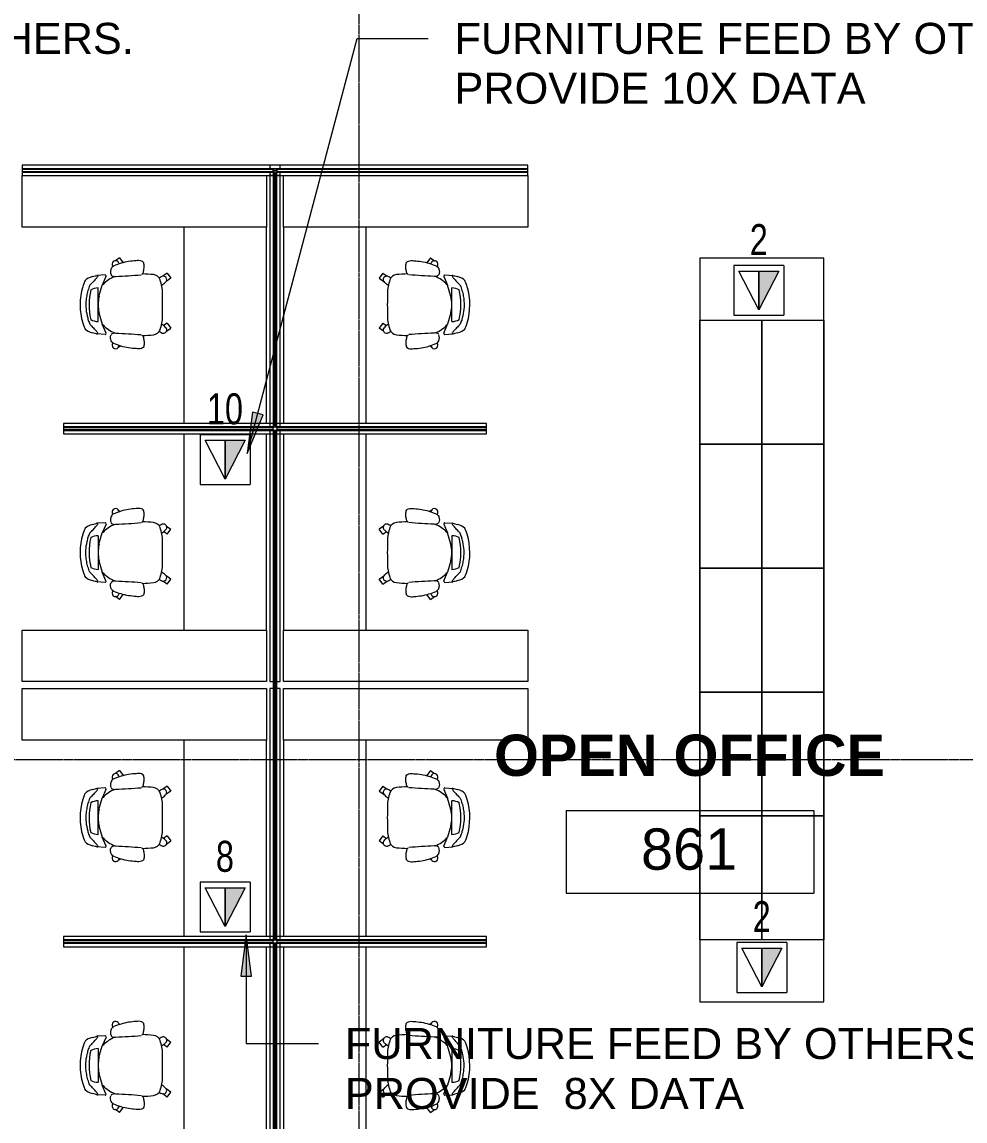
# Model space of a CAD drawing. Header units: inches. Extents: x -1205 to 1409, y -1117 to 895.
# Drawn here: x -188.3 to 85.8, y 169.6 to 488.9 of the extents above; entities that cross this region are included whole.
import ezdxf

# ---------------------------------------------------------------- set-up
doc = ezdxf.new("R2010")
doc.units = ezdxf.units.IN
doc.header["$MEASUREMENT"] = 0
doc.linetypes.add('Grid Line 1_4_', pattern=[0.4375, 0.25, -0.0625, 0.0625, -0.0625])
for name, color, linetype, lineweight in [('A-ANNO-NOTE', 131, 'Continuous', 9), ('A-AREA-IDEN', 2, 'Continuous', 9), ('G-ANNO-TEXT', 231, 'Continuous', 9), ('I-FURN', 30, 'Continuous', 9), ('Q-CASE', 31, 'Continuous', 9), ('S-GRID', 1, 'Continuous', 9)]:
    doc.layers.add(name, color=color, linetype=linetype, lineweight=lineweight)
doc.styles.add('Arial_1', font='arial.ttf', dxfattribs={"width": 0.75, "height": 9})
doc.styles.add('Arial_3', font='arial.ttf', dxfattribs={"height": 9})
doc.styles.add('Arial_5', font='arial.ttf', dxfattribs={"height": 12})
doc.styles.add('Arial_B', font='arialbd.ttf', dxfattribs={"height": 12})

# ---------------------------------------------------------------- blocks, each defined once
blk = doc.blocks.new('Workstation 3D - Workstation 3D-5467602-8TH FLOOR TELECOM PLAN')
at = {"layer": 'I-FURN', "color": 53}
for p, q in [((-31.5, 16), (-31.5, 15)), ((-30.5, 16), (-31.5, 16)), ((43.5, 16), (-29.5, 16)), ((43.5, 15), (43.5, 16)), ((-31.5, 14), (-31.5, -47)), ((-30.5, 15), (-30.5, 14.75)), ((-30.25, 15), (-30.5, 15)), ((-30.5, 14.25), (-30.5, -47)), ((-30.25, 14), (-30.25, -47)), ((-29.75, 14), (-30.25, 14)), ((45, 15), (-29.75, 15)), ((-29.75, -47), (-29.75, 14)), ((44.5, 14.75), (-29.5, 14.75)), ((-29.5, 14.75), (-29.5, 14.25)), ((-29.5, 14.25), (44.5, 14.25)), ((-29.5, -47), (-29.5, 14)), ((-29.5, 14), (45, 14)), ((-28.5, -47), (-28.5, 13)), ((-28.5, 13), (43.5, 13)), ((43.5, 13), (43.5, 14)), ((44.5, 14.25), (44.5, 14.75)), ((45, 14.75), (45, 15)), ((45, 14), (45, 14.25)), ((28.5, 12), (-28.5, 12)), ((28.5, -59), (28.5, 12)), ((28.5, 12), (43.5, 12)), ((43.5, 12), (43.5, -59)), ((-28.5, -12), (28.5, -12)), ((-1.69, -17.04), (-0.79, -15.8)), ((0.66, -16.86), (-0.79, -15.8)), ((13.72, -15.8), (12.77, -17.11)), ((15.17, -16.85), (13.72, -15.8)), ((0.66, -16.86), (-0.08, -17.88)), ((15.17, -16.85), (14.29, -18.07)), ((-6.23, -30.93), (-5.94, -30.52)), ((19.66, -30.65), (18.21, -29.6)), ((19.66, -30.65), (18.8, -31.83)), ((-2.65, -34.88), (-2.5, -37.23)), ((-2.26, -34.6), (0.31, -35.68)), ((14.21, -34.62), (11.69, -35.68)), ((14.65, -34.88), (14.5, -37.23)), ((3.6, -36.65), (0.31, -35.68)), ((1.11, -36.91), (10.89, -36.91)), ((8.4, -36.65), (11.69, -35.68)), ((-31.5, -47), (-30.5, -47)), ((-30.5, -47), (-30.25, -47)), ((-30.25, -47), (-29.75, -47)), ((-29.75, -47), (-29.5, -47)), ((-29.5, -47), (-28.5, -47)), ((43.5, -59), (28.5, -59))]:
    blk.add_line(p, q, dxfattribs=at)
for centre, radius, start, end in [((-0.48, -21.04), 2.27, 109.9993, 174.0007), ((-1.29, -17.96), 1, 35.9985, 215.9985), ((11.53, -9.97), 16.11, 212.1925, 214.6823), ((2.88, -30.25), 12.08, 91.0984, 109.9993), ((-12.86, -27.69), 16.11, 35.009, 39.8044), ((6, -193.18), 175.03, 88.9016, 91.0984), ((9.12, -30.25), 12.08, 70.0007, 88.9016), ((24.86, -27.69), 16.11, 140.1956, 144.991), ((13.29, -17.96), 1, 324.0015, 144.0015), ((12.48, -21.04), 2.27, 5.9993, 70.0007), ((0.47, -9.97), 16.11, 325.3177, 327.8075), ((41.47, -25.44), 44.45, 174.0007, 178.1743), ((-29.47, -25.44), 44.45, 1.8238, 5.9993), ((-5.8, -31.84), 1, 108.0169, 287.9954), ((-0.13, -45.84), 16.11, 110.8359, 111.8074), ((17.8, -31.84), 1, 252.0046, 72.0046), ((12.13, -45.84), 16.11, 68.1986, 69.1747), ((-9.44, -17.17), 16.11, 284.1895, 285.7937), ((-2.35, -34.88), 0.299, 62.2107, 180), ((6.8, -28.48), 9.67, 201.7441, 226.3906), ((5.2, -28.48), 9.67, 313.6094, 338.2199), ((14.35, -34.88), 0.299, 360, 117.7893), ((21.44, -17.17), 16.11, 254.1918, 255.8105), ((2.53, -33.61), 3.04, 217.9047, 223.0137), ((6.54, -36.68), 5.43, 182.4742, 206.081), ((6, -25.07), 11.82, 258.2823, 281.7177), ((5.46, -36.68), 5.43, 333.9837, 357.5258), ((9.47, -33.61), 3.04, 316.9863, 322.0953), ((5.99, -18.6), 20.92, 258.0532, 282.0195)]:
    blk.add_arc(centre, radius, start, end, dxfattribs=at)
for centre, major_axis, ratio, start_param, end_param in [((2.77, -43.08), (-5.26, 6.07), 0.093478, 6.087046, 6.482366), ((0.86, -53.4), (-3.51, 16.55), 0.017492, 5.826627, 6.063799), ((10.89, -53.34), (3.75, 16.5), 0.012487, 0.219606, 0.459643), ((9.13, -43), (5.36, 5.98), 0.09349, 6.085578, 6.480904), ((8.73, -16.87), (9.2, 24.13), 0.265011, 2.77447, 3.04227), ((1.08, -41.17), (-2.19, 0.61), 0.13132, 0.233737, 1.431598), ((6, -26.48), (17.15, 0), 0.912367, 4.398205, 5.023418), ((10.92, -41.18), (2.19, 0.62), 0.126478, 4.827339, 5.983681), ((3.93, -16.63), (-8.52, 24.38), 0.258653, 3.242363, 3.514252)]:
    blk.add_ellipse(centre, major_axis=major_axis, ratio=ratio, start_param=start_param, end_param=end_param, dxfattribs=at)
for points, knots in [([(-6.68, -24.26), (-6.76, -24.52), (-6.86, -25.05), (-6.81, -25.59), (-6.76, -25.84)], [2.8426875, 2.8426875, 2.8426875, 2.8426875, 3.098779, 3.34545, 3.34545, 3.34545, 3.34545]), ([(-2.23, -31.75), (-2.28, -30.53), (-2.41, -28.09), (-2.59, -25.64), (-2.69, -24.41)], [0.04328253, 0.04328253, 0.04328253, 0.04328253, 0.06236378, 0.08167587, 0.08167587, 0.08167587, 0.08167587]), ([(14.23, -31.75), (14.28, -30.53), (14.41, -28.09), (14.59, -25.64), (14.69, -24.41)], [0.04328253, 0.04328253, 0.04328253, 0.04328253, 0.06236378, 0.08167587, 0.08167587, 0.08167587, 0.08167587]), ([(18.68, -24.26), (18.76, -24.52), (18.86, -25.05), (18.81, -25.59), (18.76, -25.84)], [2.8426875, 2.8426875, 2.8426875, 2.8426875, 3.098779, 3.34545, 3.34545, 3.34545, 3.34545]), ([(-6.76, -25.84), (-6.73, -26.58), (-6.58, -28.06), (-6.08, -30.23), (-5.57, -31.64), (-5.27, -32.32)], [3.1822403, 3.1822403, 3.1822403, 3.1822403, 3.3042578, 3.427853, 3.5514483, 3.5514483, 3.5514483, 3.5514483]), ([(18.76, -25.84), (18.73, -26.58), (18.58, -28.06), (18.08, -30.23), (17.57, -31.64), (17.27, -32.32)], [3.1822403, 3.1822403, 3.1822403, 3.1822403, 3.3042578, 3.427853, 3.5514483, 3.5514483, 3.5514483, 3.5514483]), ([(-2.59, -33.07), (-2.41, -32.9), (-2.16, -32.47), (-2.17, -31.97), (-2.23, -31.75)], [-0.815548, -0.815548, -0.815548, -0.815548, -0.244346, 0.287587, 0.287587, 0.287587, 0.287587]), ([(14.59, -33.07), (14.41, -32.9), (14.16, -32.47), (14.17, -31.97), (14.23, -31.75)], [-0.815548, -0.815548, -0.815548, -0.815548, -0.244346, 0.287587, 0.287587, 0.287587, 0.287587]), ([(0.33, -39.32), (0.14, -39.12), (-0.24, -38.75), (-0.93, -38.07), (-1.52, -37.54), (-2, -37.18), (-2.19, -37.07), (-2.28, -37.03)], [-1, -1, -1, -1, -0.833333, -0.666667, -0.333333, -0.166667, 0, 0, 0, 0]), ([(14.28, -37.03), (14.19, -37.07), (14, -37.18), (13.52, -37.54), (12.93, -38.07), (12.24, -38.75), (11.86, -39.12), (11.67, -39.32)], [-1, -1, -1, -1, -0.833333, -0.666667, -0.333333, -0.166667, 0, 0, 0, 0]), ([(11.67, -39.32), (11.17, -39.52), (10.16, -39.87), (8.59, -40.26), (6.98, -40.46), (5.02, -40.49), (3.19, -40.23), (1.53, -39.77), (0.73, -39.48), (0.33, -39.32)], [-1, -1, -1, -1, -0.861111, -0.722222, -0.583333, -0.444444, -0.222222, -0.111111, 0, 0, 0, 0])]:
    blk.add_open_spline(points, degree=3, knots=knots, dxfattribs=at)
for points in [[(-5.88, -23.58), (-6.06, -23.61), (-6.42, -23.76), (-6.63, -24.09), (-6.68, -24.26)], [(-3.48, -23.75), (-3.87, -23.64), (-4.67, -23.5), (-5.48, -23.53), (-5.88, -23.58)], [(-2.76, -24.24), (-2.85, -24.12), (-3.07, -23.92), (-3.34, -23.79), (-3.48, -23.75)], [(14.76, -24.24), (14.85, -24.12), (15.07, -23.92), (15.34, -23.79), (15.48, -23.75)], [(15.48, -23.75), (15.87, -23.64), (16.67, -23.5), (17.48, -23.53), (17.88, -23.58)], [(17.88, -23.58), (18.06, -23.61), (18.42, -23.76), (18.63, -24.09), (18.68, -24.26)], [(-5.27, -32.32), (-5.2, -32.49), (-4.99, -32.8), (-4.68, -33.01), (-4.51, -33.08)], [(-4.51, -33.08), (-4.23, -33.2), (-3.62, -33.34), (-3, -33.25), (-2.71, -33.14)], [(16.51, -33.08), (16.23, -33.2), (15.62, -33.34), (15, -33.25), (14.71, -33.14)], [(17.27, -32.32), (17.2, -32.49), (16.99, -32.8), (16.68, -33.01), (16.51, -33.08)]]:
    blk.add_open_spline(points, degree=3, dxfattribs=at)
blk = doc.blocks.new('Workstation 3D - Workstation 3D-5467612-8TH FLOOR TELECOM PLAN')
at = {"layer": 'I-FURN', "color": 53}
for p, q in [((28.5, -12), (28.5, 59)), ((28.5, 59), (43.5, 59)), ((44.5, 59), (43.5, 59)), ((43.5, 59), (43.5, -14)), ((43.5, 59), (43.5, -12)), ((44.75, 59), (44.5, 59)), ((44.5, 59), (44.5, -14.25)), ((45.25, 59), (44.75, 59)), ((44.75, 59), (44.75, -14)), ((45.25, -14), (45.25, 59)), ((45.5, 59), (45.25, 59)), ((45.5, -15), (45.5, 59)), ((46.5, 59), (45.5, 59)), ((46.5, -16), (46.5, 59)), ((-30.5, 47), (-31.5, 47)), ((-31.5, 47), (-31.5, -14)), ((-30.25, 47), (-30.5, 47)), ((-30.5, 47), (-30.5, -14.25)), ((-29.75, 47), (-30.25, 47)), ((-30.25, 47), (-30.25, -14)), ((-29.75, -14), (-29.75, 47)), ((-29.5, 47), (-29.75, 47)), ((-29.5, -14), (-29.5, 47)), ((-28.5, 47), (-29.5, 47)), ((-28.5, -13), (-28.5, 47)), ((-2.65, 34.88), (-2.5, 37.23)), ((-2.26, 34.6), (0.31, 35.68)), ((3.6, 36.65), (0.31, 35.68)), ((1.11, 36.91), (10.89, 36.91)), ((8.4, 36.65), (11.69, 35.68)), ((14.21, 34.62), (11.69, 35.68)), ((14.65, 34.88), (14.5, 37.23)), ((-6.23, 30.93), (-5.94, 30.52)), ((19.66, 30.65), (18.21, 29.6)), ((19.66, 30.65), (18.8, 31.83)), ((-1.69, 17.04), (-0.79, 15.8)), ((0.66, 16.86), (-0.79, 15.8)), ((0.66, 16.86), (-0.08, 17.88)), ((13.72, 15.8), (12.77, 17.11)), ((15.17, 16.85), (13.72, 15.8)), ((15.17, 16.85), (14.29, 18.07)), ((28.5, 12), (-28.5, 12)), ((-28.5, -12), (28.5, -12)), ((43.5, -12), (28.5, -12)), ((-31.5, -15), (-31.5, -16)), ((-30.5, -14.75), (-30.5, -15)), ((-30.5, -15), (-30.25, -15)), ((-30.25, -14), (-29.75, -14)), ((-29.75, -15), (44.75, -15)), ((44.75, -14), (-29.5, -14)), ((-29.5, -14.25), (-29.5, -14.75)), ((44.5, -14.25), (-29.5, -14.25)), ((-29.5, -14.75), (44.5, -14.75)), ((43.5, -13), (-28.5, -13)), ((43.5, -14), (43.5, -13)), ((43.5, -16), (43.5, -15)), ((43.5, -15), (43.5, -16)), ((44.5, -14.75), (44.5, -14.25)), ((44.5, -14.75), (44.5, -15)), ((44.5, -15), (44.75, -15)), ((44.75, -14), (45.25, -14)), ((45, -15), (45, -14)), ((45.25, -15), (45.5, -15)), ((-31.5, -16), (-30.5, -16)), ((-29.5, -16), (43.5, -16)), ((43.5, -16), (44.5, -16)), ((45.5, -16), (46.5, -16))]:
    blk.add_line(p, q, dxfattribs=at)
for centre, radius, start, end in [((6.54, 36.68), 5.43, 153.919, 177.5258), ((5.99, 18.6), 20.92, 77.9805, 101.9468), ((5.46, 36.68), 5.43, 2.4742, 26.0163), ((6.8, 28.48), 9.67, 133.6094, 158.2559), ((2.53, 33.61), 3.04, 136.9863, 142.0953), ((6, 25.07), 11.82, 78.2823, 101.7177), ((9.47, 33.61), 3.04, 37.9047, 43.0137), ((5.2, 28.48), 9.67, 21.7801, 46.3906), ((-5.8, 31.84), 1, 72.0046, 251.9831), ((-9.44, 17.17), 16.11, 74.2063, 75.8105), ((-2.35, 34.88), 0.299, 180, 297.7893), ((14.35, 34.88), 0.299, 242.2107, 0), ((21.44, 17.17), 16.11, 104.1895, 105.8082), ((17.8, 31.84), 1, 287.9954, 107.9954), ((-0.13, 45.84), 16.11, 248.1926, 249.1641), ((12.13, 45.84), 16.11, 290.8253, 291.8014), ((41.47, 25.44), 44.45, 181.8257, 185.9993), ((-29.47, 25.44), 44.45, 354.0007, 358.1762), ((-0.48, 21.04), 2.27, 185.9993, 250.0007), ((12.48, 21.04), 2.27, 289.9993, 354.0007), ((-1.29, 17.96), 1, 144.0015, 324.0015), ((11.53, 9.97), 16.11, 145.3177, 147.8075), ((2.88, 30.25), 12.08, 250.0007, 268.9016), ((-12.86, 27.69), 16.11, 320.1956, 324.991), ((6, 193.18), 175.03, 268.9016, 271.0984), ((9.12, 30.25), 12.08, 271.0984, 289.9993), ((24.86, 27.69), 16.11, 215.009, 219.8044), ((13.29, 17.96), 1, 215.9985, 35.9985), ((0.47, 9.97), 16.11, 32.1925, 34.6823)]:
    blk.add_arc(centre, radius, start, end, dxfattribs=at)
for centre, major_axis, ratio, start_param, end_param in [((6, 26.48), (-17.15, 0), 0.912367, 4.40136, 5.026573), ((0.86, 53.4), (3.51, 16.55), 0.017492, 3.360979, 3.598151), ((8.73, 16.87), (-9.2, 24.13), 0.265011, 0.099323, 0.367123), ((1.08, 41.17), (2.19, 0.61), 0.13132, 1.709994, 2.907856), ((10.92, 41.18), (-2.19, 0.62), 0.126478, 3.441097, 4.597438), ((3.93, 16.63), (8.52, 24.38), 0.258653, 5.910526, 6.182415), ((10.89, 53.34), (-3.75, 16.5), 0.012487, 2.68195, 2.921986), ((2.77, 43.08), (5.26, 6.07), 0.093478, 2.942412, 3.337732), ((9.13, 43), (-5.36, 5.98), 0.09349, 2.943874, 3.3392)]:
    blk.add_ellipse(centre, major_axis=major_axis, ratio=ratio, start_param=start_param, end_param=end_param, dxfattribs=at)
for points, knots in [([(0.33, 39.32), (0.14, 39.12), (-0.24, 38.75), (-0.93, 38.07), (-1.52, 37.54), (-2, 37.18), (-2.19, 37.07), (-2.28, 37.03)], [-1, -1, -1, -1, -0.833333, -0.666667, -0.333333, -0.166667, 0, 0, 0, 0]), ([(11.67, 39.32), (11.17, 39.52), (10.16, 39.87), (8.59, 40.26), (6.98, 40.46), (5.02, 40.49), (3.19, 40.23), (1.53, 39.77), (0.73, 39.48), (0.33, 39.32)], [-1, -1, -1, -1, -0.861111, -0.722222, -0.583333, -0.444444, -0.222222, -0.111111, 0, 0, 0, 0]), ([(14.28, 37.03), (14.19, 37.07), (14, 37.18), (13.52, 37.54), (12.93, 38.07), (12.24, 38.75), (11.86, 39.12), (11.67, 39.32)], [-1, -1, -1, -1, -0.833333, -0.666667, -0.333333, -0.166667, 0, 0, 0, 0]), ([(-6.76, 25.84), (-6.73, 26.58), (-6.58, 28.06), (-6.08, 30.23), (-5.57, 31.64), (-5.27, 32.32)], [3.1822403, 3.1822403, 3.1822403, 3.1822403, 3.3042578, 3.427853, 3.5514483, 3.5514483, 3.5514483, 3.5514483]), ([(-2.59, 33.07), (-2.41, 32.9), (-2.16, 32.47), (-2.17, 31.97), (-2.23, 31.75)], [-0.815548, -0.815548, -0.815548, -0.815548, -0.244346, 0.287587, 0.287587, 0.287587, 0.287587]), ([(14.59, 33.07), (14.41, 32.9), (14.16, 32.47), (14.17, 31.97), (14.23, 31.75)], [-0.815548, -0.815548, -0.815548, -0.815548, -0.244346, 0.287587, 0.287587, 0.287587, 0.287587]), ([(18.76, 25.84), (18.73, 26.58), (18.58, 28.06), (18.08, 30.23), (17.57, 31.64), (17.27, 32.32)], [3.1822403, 3.1822403, 3.1822403, 3.1822403, 3.3042578, 3.427853, 3.5514483, 3.5514483, 3.5514483, 3.5514483]), ([(-2.23, 31.75), (-2.28, 30.53), (-2.41, 28.09), (-2.59, 25.64), (-2.69, 24.41)], [0.04328253, 0.04328253, 0.04328253, 0.04328253, 0.06236378, 0.08167587, 0.08167587, 0.08167587, 0.08167587]), ([(14.23, 31.75), (14.28, 30.53), (14.41, 28.09), (14.59, 25.64), (14.69, 24.41)], [0.04328253, 0.04328253, 0.04328253, 0.04328253, 0.06236378, 0.08167587, 0.08167587, 0.08167587, 0.08167587]), ([(-6.68, 24.26), (-6.76, 24.52), (-6.86, 25.05), (-6.81, 25.59), (-6.76, 25.84)], [2.8426875, 2.8426875, 2.8426875, 2.8426875, 3.098779, 3.34545, 3.34545, 3.34545, 3.34545]), ([(18.68, 24.26), (18.76, 24.52), (18.86, 25.05), (18.81, 25.59), (18.76, 25.84)], [2.8426875, 2.8426875, 2.8426875, 2.8426875, 3.098779, 3.34545, 3.34545, 3.34545, 3.34545])]:
    blk.add_open_spline(points, degree=3, knots=knots, dxfattribs=at)
for points in [[(-5.27, 32.32), (-5.2, 32.49), (-4.99, 32.8), (-4.68, 33.01), (-4.51, 33.08)], [(-4.51, 33.08), (-4.23, 33.2), (-3.62, 33.34), (-3, 33.25), (-2.71, 33.14)], [(16.51, 33.08), (16.23, 33.2), (15.62, 33.34), (15, 33.25), (14.71, 33.14)], [(17.27, 32.32), (17.2, 32.49), (16.99, 32.8), (16.68, 33.01), (16.51, 33.08)], [(-5.88, 23.58), (-6.06, 23.61), (-6.42, 23.76), (-6.63, 24.09), (-6.68, 24.26)], [(-3.48, 23.75), (-3.87, 23.64), (-4.67, 23.5), (-5.48, 23.53), (-5.88, 23.58)], [(-2.76, 24.24), (-2.85, 24.12), (-3.07, 23.92), (-3.34, 23.79), (-3.48, 23.75)], [(14.76, 24.24), (14.85, 24.12), (15.07, 23.92), (15.34, 23.79), (15.48, 23.75)], [(15.48, 23.75), (15.87, 23.64), (16.67, 23.5), (17.48, 23.53), (17.88, 23.58)], [(17.88, 23.58), (18.06, 23.61), (18.42, 23.76), (18.63, 24.09), (18.68, 24.26)]]:
    blk.add_open_spline(points, degree=3, dxfattribs=at)
blk = doc.blocks.new('Workstation 3D - Workstation 3D-5467604-8TH FLOOR TELECOM PLAN')
at = {"layer": 'I-FURN', "color": 53}
for p, q in [((28.5, -12), (28.5, 59)), ((28.5, 59), (43.5, 59)), ((43.5, 59), (43.5, -12)), ((-30.5, 47), (-31.5, 47)), ((-31.5, 47), (-31.5, -14)), ((-30.25, 47), (-30.5, 47)), ((-30.5, 47), (-30.5, -14.25)), ((-29.75, 47), (-30.25, 47)), ((-30.25, 47), (-30.25, -14)), ((-29.75, -14), (-29.75, 47)), ((-29.5, 47), (-29.75, 47)), ((-29.5, -14), (-29.5, 47)), ((-28.5, 47), (-29.5, 47)), ((-28.5, -13), (-28.5, 47)), ((-2.65, 34.88), (-2.5, 37.23)), ((-2.26, 34.6), (0.31, 35.68)), ((3.6, 36.65), (0.31, 35.68)), ((1.11, 36.91), (10.89, 36.91)), ((8.4, 36.65), (11.69, 35.68)), ((14.21, 34.62), (11.69, 35.68)), ((14.65, 34.88), (14.5, 37.23)), ((-6.23, 30.93), (-5.94, 30.52)), ((19.66, 30.65), (18.21, 29.6)), ((19.66, 30.65), (18.8, 31.83)), ((-1.69, 17.04), (-0.79, 15.8)), ((0.66, 16.86), (-0.79, 15.8)), ((0.66, 16.86), (-0.08, 17.88)), ((13.72, 15.8), (12.77, 17.11)), ((15.17, 16.85), (13.72, 15.8)), ((15.17, 16.85), (14.29, 18.07)), ((28.5, 12), (-28.5, 12)), ((-28.5, -12), (28.5, -12)), ((43.5, -12), (28.5, -12)), ((-31.5, -15), (-31.5, -16)), ((-30.5, -14.75), (-30.5, -15)), ((-30.5, -15), (-30.25, -15)), ((-30.25, -14), (-29.75, -14)), ((-29.75, -15), (45, -15)), ((45, -14), (-29.5, -14)), ((-29.5, -14.25), (-29.5, -14.75)), ((44.5, -14.25), (-29.5, -14.25)), ((-29.5, -14.75), (44.5, -14.75)), ((43.5, -13), (-28.5, -13)), ((43.5, -14), (43.5, -13)), ((43.5, -16), (43.5, -15)), ((44.5, -14.75), (44.5, -14.25)), ((45, -14.25), (45, -14)), ((45, -15), (45, -14.75)), ((-31.5, -16), (-30.5, -16)), ((-29.5, -16), (43.5, -16))]:
    blk.add_line(p, q, dxfattribs=at)
for centre, radius, start, end in [((6.54, 36.68), 5.43, 153.919, 177.5258), ((5.99, 18.6), 20.92, 77.9805, 101.9468), ((5.46, 36.68), 5.43, 2.4742, 26.0163), ((6.8, 28.48), 9.67, 133.6094, 158.2559), ((2.53, 33.61), 3.04, 136.9863, 142.0953), ((6, 25.07), 11.82, 78.2823, 101.7177), ((9.47, 33.61), 3.04, 37.9047, 43.0137), ((5.2, 28.48), 9.67, 21.7801, 46.3906), ((-5.8, 31.84), 1, 72.0046, 251.9831), ((-9.44, 17.17), 16.11, 74.2063, 75.8105), ((-2.35, 34.88), 0.299, 180, 297.7893), ((14.35, 34.88), 0.299, 242.2107, 0), ((21.44, 17.17), 16.11, 104.1895, 105.8082), ((17.8, 31.84), 1, 287.9954, 107.9954), ((-0.13, 45.84), 16.11, 248.1926, 249.1641), ((12.13, 45.84), 16.11, 290.8253, 291.8014), ((41.47, 25.44), 44.45, 181.8257, 185.9993), ((-29.47, 25.44), 44.45, 354.0007, 358.1762), ((-0.48, 21.04), 2.27, 185.9993, 250.0007), ((12.48, 21.04), 2.27, 289.9993, 354.0007), ((-1.29, 17.96), 1, 144.0015, 324.0015), ((11.53, 9.97), 16.11, 145.3177, 147.8075), ((2.88, 30.25), 12.08, 250.0007, 268.9016), ((-12.86, 27.69), 16.11, 320.1956, 324.991), ((6, 193.18), 175.03, 268.9016, 271.0984), ((9.12, 30.25), 12.08, 271.0984, 289.9993), ((24.86, 27.69), 16.11, 215.009, 219.8044), ((13.29, 17.96), 1, 215.9985, 35.9985), ((0.47, 9.97), 16.11, 32.1925, 34.6823)]:
    blk.add_arc(centre, radius, start, end, dxfattribs=at)
for centre, major_axis, ratio, start_param, end_param in [((6, 26.48), (-17.15, 0), 0.912367, 4.40136, 5.026573), ((0.86, 53.4), (3.51, 16.55), 0.017492, 3.360979, 3.598151), ((8.73, 16.87), (-9.2, 24.13), 0.265011, 0.099323, 0.367123), ((1.08, 41.17), (2.19, 0.61), 0.13132, 1.709994, 2.907856), ((10.92, 41.18), (-2.19, 0.62), 0.126478, 3.441097, 4.597438), ((3.93, 16.63), (8.52, 24.38), 0.258653, 5.910526, 6.182415), ((10.89, 53.34), (-3.75, 16.5), 0.012487, 2.68195, 2.921986), ((2.77, 43.08), (5.26, 6.07), 0.093478, 2.942412, 3.337732), ((9.13, 43), (-5.36, 5.98), 0.09349, 2.943874, 3.3392)]:
    blk.add_ellipse(centre, major_axis=major_axis, ratio=ratio, start_param=start_param, end_param=end_param, dxfattribs=at)
for points, knots in [([(0.33, 39.32), (0.14, 39.12), (-0.24, 38.75), (-0.93, 38.07), (-1.52, 37.54), (-2, 37.18), (-2.19, 37.07), (-2.28, 37.03)], [-1, -1, -1, -1, -0.833333, -0.666667, -0.333333, -0.166667, 0, 0, 0, 0]), ([(11.67, 39.32), (11.17, 39.52), (10.16, 39.87), (8.59, 40.26), (6.98, 40.46), (5.02, 40.49), (3.19, 40.23), (1.53, 39.77), (0.73, 39.48), (0.33, 39.32)], [-1, -1, -1, -1, -0.861111, -0.722222, -0.583333, -0.444444, -0.222222, -0.111111, 0, 0, 0, 0]), ([(14.28, 37.03), (14.19, 37.07), (14, 37.18), (13.52, 37.54), (12.93, 38.07), (12.24, 38.75), (11.86, 39.12), (11.67, 39.32)], [-1, -1, -1, -1, -0.833333, -0.666667, -0.333333, -0.166667, 0, 0, 0, 0]), ([(-6.76, 25.84), (-6.73, 26.58), (-6.58, 28.06), (-6.08, 30.23), (-5.57, 31.64), (-5.27, 32.32)], [3.1822403, 3.1822403, 3.1822403, 3.1822403, 3.3042578, 3.427853, 3.5514483, 3.5514483, 3.5514483, 3.5514483]), ([(-2.59, 33.07), (-2.41, 32.9), (-2.16, 32.47), (-2.17, 31.97), (-2.23, 31.75)], [-0.815548, -0.815548, -0.815548, -0.815548, -0.244346, 0.287587, 0.287587, 0.287587, 0.287587]), ([(14.59, 33.07), (14.41, 32.9), (14.16, 32.47), (14.17, 31.97), (14.23, 31.75)], [-0.815548, -0.815548, -0.815548, -0.815548, -0.244346, 0.287587, 0.287587, 0.287587, 0.287587]), ([(18.76, 25.84), (18.73, 26.58), (18.58, 28.06), (18.08, 30.23), (17.57, 31.64), (17.27, 32.32)], [3.1822403, 3.1822403, 3.1822403, 3.1822403, 3.3042578, 3.427853, 3.5514483, 3.5514483, 3.5514483, 3.5514483]), ([(-2.23, 31.75), (-2.28, 30.53), (-2.41, 28.09), (-2.59, 25.64), (-2.69, 24.41)], [0.04328253, 0.04328253, 0.04328253, 0.04328253, 0.06236378, 0.08167587, 0.08167587, 0.08167587, 0.08167587]), ([(14.23, 31.75), (14.28, 30.53), (14.41, 28.09), (14.59, 25.64), (14.69, 24.41)], [0.04328253, 0.04328253, 0.04328253, 0.04328253, 0.06236378, 0.08167587, 0.08167587, 0.08167587, 0.08167587]), ([(-6.68, 24.26), (-6.76, 24.52), (-6.86, 25.05), (-6.81, 25.59), (-6.76, 25.84)], [2.8426875, 2.8426875, 2.8426875, 2.8426875, 3.098779, 3.34545, 3.34545, 3.34545, 3.34545]), ([(18.68, 24.26), (18.76, 24.52), (18.86, 25.05), (18.81, 25.59), (18.76, 25.84)], [2.8426875, 2.8426875, 2.8426875, 2.8426875, 3.098779, 3.34545, 3.34545, 3.34545, 3.34545])]:
    blk.add_open_spline(points, degree=3, knots=knots, dxfattribs=at)
for points in [[(-5.27, 32.32), (-5.2, 32.49), (-4.99, 32.8), (-4.68, 33.01), (-4.51, 33.08)], [(-4.51, 33.08), (-4.23, 33.2), (-3.62, 33.34), (-3, 33.25), (-2.71, 33.14)], [(16.51, 33.08), (16.23, 33.2), (15.62, 33.34), (15, 33.25), (14.71, 33.14)], [(17.27, 32.32), (17.2, 32.49), (16.99, 32.8), (16.68, 33.01), (16.51, 33.08)], [(-5.88, 23.58), (-6.06, 23.61), (-6.42, 23.76), (-6.63, 24.09), (-6.68, 24.26)], [(-3.48, 23.75), (-3.87, 23.64), (-4.67, 23.5), (-5.48, 23.53), (-5.88, 23.58)], [(-2.76, 24.24), (-2.85, 24.12), (-3.07, 23.92), (-3.34, 23.79), (-3.48, 23.75)], [(14.76, 24.24), (14.85, 24.12), (15.07, 23.92), (15.34, 23.79), (15.48, 23.75)], [(15.48, 23.75), (15.87, 23.64), (16.67, 23.5), (17.48, 23.53), (17.88, 23.58)], [(17.88, 23.58), (18.06, 23.61), (18.42, 23.76), (18.63, 24.09), (18.68, 24.26)]]:
    blk.add_open_spline(points, degree=3, dxfattribs=at)
blk = doc.blocks.new('Workstation 3D - Workstation 3D-5467613-8TH FLOOR TELECOM PLAN')
at = {"layer": 'I-FURN', "color": 53}
for p, q in [((-31.5, 16), (-31.5, 15)), ((-30.5, 16), (-31.5, 16)), ((43.5, 16), (-29.5, 16)), ((43.5, 15), (43.5, 16)), ((44.5, 16), (43.5, 16)), ((43.5, 16), (43.5, 15)), ((46.5, 16), (45.5, 16)), ((46.5, -59), (46.5, 16)), ((-31.5, 14), (-31.5, -47)), ((-30.5, 15), (-30.5, 14.75)), ((-30.25, 15), (-30.5, 15)), ((-30.5, 14.25), (-30.5, -47)), ((-30.25, 14), (-30.25, -47)), ((-29.75, 14), (-30.25, 14)), ((44.75, 15), (-29.75, 15)), ((-29.75, -47), (-29.75, 14)), ((44.5, 14.75), (-29.5, 14.75)), ((-29.5, 14.75), (-29.5, 14.25)), ((-29.5, 14.25), (44.5, 14.25)), ((-29.5, -47), (-29.5, 14)), ((-29.5, 14), (44.75, 14)), ((-28.5, -47), (-28.5, 13)), ((-28.5, 13), (43.5, 13)), ((43.5, 13), (43.5, 14)), ((43.5, 14), (43.5, -59)), ((44.5, 15), (44.5, 14.75)), ((44.75, 15), (44.5, 15)), ((44.5, 14.25), (44.5, 14.75)), ((44.5, 14.25), (44.5, -59)), ((45.25, 14), (44.75, 14)), ((44.75, 14), (44.75, -59)), ((45, 14), (45, 15)), ((45.5, 15), (45.25, 15)), ((45.25, -59), (45.25, 14)), ((45.5, -59), (45.5, 15)), ((28.5, 12), (-28.5, 12)), ((28.5, -59), (28.5, 12)), ((28.5, 12), (43.5, 12)), ((43.5, 12), (43.5, -59)), ((-28.5, -12), (28.5, -12)), ((-1.69, -17.04), (-0.79, -15.8)), ((0.66, -16.86), (-0.79, -15.8)), ((13.72, -15.8), (12.77, -17.11)), ((15.17, -16.85), (13.72, -15.8)), ((0.66, -16.86), (-0.08, -17.88)), ((15.17, -16.85), (14.29, -18.07)), ((-6.23, -30.93), (-5.94, -30.52)), ((19.66, -30.65), (18.21, -29.6)), ((19.66, -30.65), (18.8, -31.83)), ((-2.65, -34.88), (-2.5, -37.23)), ((-2.26, -34.6), (0.31, -35.68)), ((14.21, -34.62), (11.69, -35.68)), ((14.65, -34.88), (14.5, -37.23)), ((3.6, -36.65), (0.31, -35.68)), ((1.11, -36.91), (10.89, -36.91)), ((8.4, -36.65), (11.69, -35.68)), ((-31.5, -47), (-30.5, -47)), ((-30.5, -47), (-30.25, -47)), ((-30.25, -47), (-29.75, -47)), ((-29.75, -47), (-29.5, -47)), ((-29.5, -47), (-28.5, -47)), ((43.5, -59), (28.5, -59)), ((43.5, -59), (44.5, -59)), ((44.5, -59), (44.75, -59)), ((44.75, -59), (45.25, -59)), ((45.25, -59), (45.5, -59)), ((45.5, -59), (46.5, -59))]:
    blk.add_line(p, q, dxfattribs=at)
for centre, radius, start, end in [((-0.48, -21.04), 2.27, 109.9993, 174.0007), ((-1.29, -17.96), 1, 35.9985, 215.9985), ((11.53, -9.97), 16.11, 212.1925, 214.6823), ((2.88, -30.25), 12.08, 91.0984, 109.9993), ((-12.86, -27.69), 16.11, 35.009, 39.8044), ((6, -193.18), 175.03, 88.9016, 91.0984), ((9.12, -30.25), 12.08, 70.0007, 88.9016), ((24.86, -27.69), 16.11, 140.1956, 144.991), ((13.29, -17.96), 1, 324.0015, 144.0015), ((12.48, -21.04), 2.27, 5.9993, 70.0007), ((0.47, -9.97), 16.11, 325.3177, 327.8075), ((41.47, -25.44), 44.45, 174.0007, 178.1743), ((-29.47, -25.44), 44.45, 1.8238, 5.9993), ((-5.8, -31.84), 1, 108.0169, 287.9954), ((-0.13, -45.84), 16.11, 110.8359, 111.8074), ((17.8, -31.84), 1, 252.0046, 72.0046), ((12.13, -45.84), 16.11, 68.1986, 69.1747), ((-9.44, -17.17), 16.11, 284.1895, 285.7937), ((-2.35, -34.88), 0.299, 62.2107, 180), ((6.8, -28.48), 9.67, 201.7441, 226.3906), ((5.2, -28.48), 9.67, 313.6094, 338.2199), ((14.35, -34.88), 0.299, 360, 117.7893), ((21.44, -17.17), 16.11, 254.1918, 255.8105), ((2.53, -33.61), 3.04, 217.9047, 223.0137), ((6.54, -36.68), 5.43, 182.4742, 206.081), ((6, -25.07), 11.82, 258.2823, 281.7177), ((5.46, -36.68), 5.43, 333.9837, 357.5258), ((9.47, -33.61), 3.04, 316.9863, 322.0953), ((5.99, -18.6), 20.92, 258.0532, 282.0195)]:
    blk.add_arc(centre, radius, start, end, dxfattribs=at)
for centre, major_axis, ratio, start_param, end_param in [((2.77, -43.08), (-5.26, 6.07), 0.093478, 6.087046, 6.482366), ((0.86, -53.4), (-3.51, 16.55), 0.017492, 5.826627, 6.063799), ((10.89, -53.34), (3.75, 16.5), 0.012487, 0.219606, 0.459643), ((9.13, -43), (5.36, 5.98), 0.09349, 6.085578, 6.480904), ((8.73, -16.87), (9.2, 24.13), 0.265011, 2.77447, 3.04227), ((1.08, -41.17), (-2.19, 0.61), 0.13132, 0.233737, 1.431598), ((6, -26.48), (17.15, 0), 0.912367, 4.398205, 5.023418), ((10.92, -41.18), (2.19, 0.62), 0.126478, 4.827339, 5.983681), ((3.93, -16.63), (-8.52, 24.38), 0.258653, 3.242363, 3.514252)]:
    blk.add_ellipse(centre, major_axis=major_axis, ratio=ratio, start_param=start_param, end_param=end_param, dxfattribs=at)
for points, knots in [([(-6.68, -24.26), (-6.76, -24.52), (-6.86, -25.05), (-6.81, -25.59), (-6.76, -25.84)], [2.8426875, 2.8426875, 2.8426875, 2.8426875, 3.098779, 3.34545, 3.34545, 3.34545, 3.34545]), ([(-2.23, -31.75), (-2.28, -30.53), (-2.41, -28.09), (-2.59, -25.64), (-2.69, -24.41)], [0.04328253, 0.04328253, 0.04328253, 0.04328253, 0.06236378, 0.08167587, 0.08167587, 0.08167587, 0.08167587]), ([(14.23, -31.75), (14.28, -30.53), (14.41, -28.09), (14.59, -25.64), (14.69, -24.41)], [0.04328253, 0.04328253, 0.04328253, 0.04328253, 0.06236378, 0.08167587, 0.08167587, 0.08167587, 0.08167587]), ([(18.68, -24.26), (18.76, -24.52), (18.86, -25.05), (18.81, -25.59), (18.76, -25.84)], [2.8426875, 2.8426875, 2.8426875, 2.8426875, 3.098779, 3.34545, 3.34545, 3.34545, 3.34545]), ([(-6.76, -25.84), (-6.73, -26.58), (-6.58, -28.06), (-6.08, -30.23), (-5.57, -31.64), (-5.27, -32.32)], [3.1822403, 3.1822403, 3.1822403, 3.1822403, 3.3042578, 3.427853, 3.5514483, 3.5514483, 3.5514483, 3.5514483]), ([(18.76, -25.84), (18.73, -26.58), (18.58, -28.06), (18.08, -30.23), (17.57, -31.64), (17.27, -32.32)], [3.1822403, 3.1822403, 3.1822403, 3.1822403, 3.3042578, 3.427853, 3.5514483, 3.5514483, 3.5514483, 3.5514483]), ([(-2.59, -33.07), (-2.41, -32.9), (-2.16, -32.47), (-2.17, -31.97), (-2.23, -31.75)], [-0.815548, -0.815548, -0.815548, -0.815548, -0.244346, 0.287587, 0.287587, 0.287587, 0.287587]), ([(14.59, -33.07), (14.41, -32.9), (14.16, -32.47), (14.17, -31.97), (14.23, -31.75)], [-0.815548, -0.815548, -0.815548, -0.815548, -0.244346, 0.287587, 0.287587, 0.287587, 0.287587]), ([(0.33, -39.32), (0.14, -39.12), (-0.24, -38.75), (-0.93, -38.07), (-1.52, -37.54), (-2, -37.18), (-2.19, -37.07), (-2.28, -37.03)], [-1, -1, -1, -1, -0.833333, -0.666667, -0.333333, -0.166667, 0, 0, 0, 0]), ([(14.28, -37.03), (14.19, -37.07), (14, -37.18), (13.52, -37.54), (12.93, -38.07), (12.24, -38.75), (11.86, -39.12), (11.67, -39.32)], [-1, -1, -1, -1, -0.833333, -0.666667, -0.333333, -0.166667, 0, 0, 0, 0]), ([(11.67, -39.32), (11.17, -39.52), (10.16, -39.87), (8.59, -40.26), (6.98, -40.46), (5.02, -40.49), (3.19, -40.23), (1.53, -39.77), (0.73, -39.48), (0.33, -39.32)], [-1, -1, -1, -1, -0.861111, -0.722222, -0.583333, -0.444444, -0.222222, -0.111111, 0, 0, 0, 0])]:
    blk.add_open_spline(points, degree=3, knots=knots, dxfattribs=at)
for points in [[(-5.88, -23.58), (-6.06, -23.61), (-6.42, -23.76), (-6.63, -24.09), (-6.68, -24.26)], [(-3.48, -23.75), (-3.87, -23.64), (-4.67, -23.5), (-5.48, -23.53), (-5.88, -23.58)], [(-2.76, -24.24), (-2.85, -24.12), (-3.07, -23.92), (-3.34, -23.79), (-3.48, -23.75)], [(14.76, -24.24), (14.85, -24.12), (15.07, -23.92), (15.34, -23.79), (15.48, -23.75)], [(15.48, -23.75), (15.87, -23.64), (16.67, -23.5), (17.48, -23.53), (17.88, -23.58)], [(17.88, -23.58), (18.06, -23.61), (18.42, -23.76), (18.63, -24.09), (18.68, -24.26)], [(-5.27, -32.32), (-5.2, -32.49), (-4.99, -32.8), (-4.68, -33.01), (-4.51, -33.08)], [(-4.51, -33.08), (-4.23, -33.2), (-3.62, -33.34), (-3, -33.25), (-2.71, -33.14)], [(16.51, -33.08), (16.23, -33.2), (15.62, -33.34), (15, -33.25), (14.71, -33.14)], [(17.27, -32.32), (17.2, -32.49), (16.99, -32.8), (16.68, -33.01), (16.51, -33.08)]]:
    blk.add_open_spline(points, degree=3, dxfattribs=at)
blk = doc.blocks.new('Bookshelf - 36_W x 36_H x 18_D-4197202-8TH FLOOR TELECOM PLAN')
at = {"layer": 'I-FURN', "color": 53}
for p, q in [((-18, -36), (-18, 0)), ((-18, 0), (0, 0)), ((0, 0), (0, -36)), ((0, -36), (-18, -36))]:
    blk.add_line(p, q, dxfattribs=at)
blk = doc.blocks.new('Bookshelf - 36_W x 36_H x 18_D-4182768-8TH FLOOR TELECOM PLAN')
at = {"layer": 'I-FURN', "color": 53}
for p, q in [((-18, 0), (-18, 36)), ((-18, 36), (0, 36)), ((0, 36), (0, 0)), ((0, 0), (-18, 0))]:
    blk.add_line(p, q, dxfattribs=at)
blk = doc.blocks.new('Counter Top wo Backsplash - 36_ Depth w 37_5_ H-4914704-8TH FLOOR TELECOM PLAN')
at = {"layer": 'Q-CASE'}
for p, q in [((168.74, 0), (-47.26, 0)), ((-47.26, 0), (-47.26, -36)), ((168.74, -36), (168.74, 0)), ((-47.26, -36), (168.74, -36))]:
    blk.add_line(p, q, dxfattribs=at)
blk = doc.blocks.new('18433_1 - AEO NY - CENTRAL_rvt-1-8TH FLOOR TELECOM PLAN')
at = {"layer": 'S-GRID', "linetype": 'Grid Line 1_4_'}
for p, q in [((-90.32, -477.87), (-90.32, 870.85)), ((965.79, 274.51), (-931.82, 274.51))]:
    blk.add_line(p, q, dxfattribs=at)
at = {"color": 53, "lineweight": 9}
for name, p, rotation in [('Workstation 3D - Workstation 3D-5467612-8TH FLOOR TELECOM PLAN', (-129.25, 400.72), 89.9999999999999), ('Workstation 3D - Workstation 3D-5467613-8TH FLOOR TELECOM PLAN', (-100.25, 400.72), 90.0000000000006), ('Counter Top wo Backsplash - 36_ Depth w 37_5_ H-4914704-8TH FLOOR TELECOM PLAN', (8.75, 251.48), 89.9999999999999), ('Bookshelf - 36_W x 36_H x 18_D-4197202-8TH FLOOR TELECOM PLAN', (26.75, 366.19), 180), ('Workstation 3D - Workstation 3D-5467602-8TH FLOOR TELECOM PLAN', (-129.25, 340.72), 269.9999999999999), ('Workstation 3D - Workstation 3D-5467604-8TH FLOOR TELECOM PLAN', (-100.25, 340.72), 270.0000000000006), ('Bookshelf - 36_W x 36_H x 18_D-4197202-8TH FLOOR TELECOM PLAN', (26.75, 330.19), 180), ('Bookshelf - 36_W x 36_H x 18_D-4197202-8TH FLOOR TELECOM PLAN', (26.75, 294.19), 180), ('Workstation 3D - Workstation 3D-5467604-8TH FLOOR TELECOM PLAN', (-129.25, 251.72), 89.9999999999999), ('Workstation 3D - Workstation 3D-5467602-8TH FLOOR TELECOM PLAN', (-100.25, 251.72), 90.0000000000006), ('Bookshelf - 36_W x 36_H x 18_D-4197202-8TH FLOOR TELECOM PLAN', (26.75, 258.19), 180), ('Bookshelf - 36_W x 36_H x 18_D-4197202-8TH FLOOR TELECOM PLAN', (26.75, 222.19), 180), ('Workstation 3D - Workstation 3D-5467602-8TH FLOOR TELECOM PLAN', (-129.25, 191.72), 269.9999999999999), ('Workstation 3D - Workstation 3D-5467604-8TH FLOOR TELECOM PLAN', (-100.25, 191.72), 270.0000000000006)]:
    blk.add_blockref(name, p, dxfattribs=dict(at, rotation=rotation))
for p in [(26.75, 366.19), (26.75, 330.19), (26.75, 294.19), (26.75, 258.19), (26.75, 222.19)]:
    blk.add_blockref('Bookshelf - 36_W x 36_H x 18_D-4182768-8TH FLOOR TELECOM PLAN', p, dxfattribs=at)
blk = doc.blocks.new('Room Tag - Room Tag-84095-8TH FLOOR TELECOM PLAN')
at = {"layer": 'A-AREA-IDEN'}
for p, q in [((-0.375, -0.0625), (-0.375, -0.3125)), ((-0.375, -0.0625), (0.375, -0.0625)), ((0.375, -0.0625), (0.375, -0.3125)), ((-0.375, -0.3125), (0.375, -0.3125))]:
    blk.add_line(p, q, dxfattribs=at)

msp = doc.modelspace()

# ---------------------------------------------------------------- block references
at = {"lineweight": 5}
msp.add_blockref('18433_1 - AEO NY - CENTRAL_rvt-1-8TH FLOOR TELECOM PLAN', (0, 0), dxfattribs=at)

# ---------------------------------------------------------------- next in the draw order: hatches: boundary and pattern name
at = {"layer": 'A-ANNO-NOTE'}
for points in [[(25.9, 405.25), (25.9, 416.5), (31.7, 416.5)], [(-129.25, 356.09), (-129.25, 367.34), (-123.45, 367.34), (-126.8, 360.85)], [(-129.25, 226.09), (-129.25, 237.34), (-123.45, 237.34), (-128.4, 227.75)], [(26.75, 208.56), (26.75, 219.81), (32.55, 219.81)]]:
    msp.add_hatch(color=256, dxfattribs=at).paths.add_polyline_path(points, flags=0)
at = {"layer": 'G-ANNO-TEXT'}
for points in [[(-122.82, 363.52), (-118.22, 374.71), (-121.27, 375.52)], [(-123.14, 223.62), (-124.72, 211.62), (-121.56, 211.62)]]:
    msp.add_hatch(color=7, dxfattribs=at).paths.add_polyline_path(points, flags=0)

# ---------------------------------------------------------------- next in the draw order: linework, layer by layer
at = {"layer": 'A-ANNO-NOTE'}
for p, q in [((18.65, 418.14), (18.65, 403.65)), ((33.14, 418.14), (18.65, 418.14)), ((25.9, 405.25), (25.9, 416.5)), ((25.9, 416.5), (31.7, 416.5)), ((31.7, 416.5), (25.9, 405.25)), ((25.9, 416.5), (25.9, 405.25)), ((33.14, 418.14), (33.14, 403.65)), ((18.65, 403.65), (33.14, 403.65)), ((-136.5, 368.97), (-136.5, 354.49)), ((-122.01, 368.97), (-136.5, 368.97)), ((-129.25, 356.09), (-129.25, 367.34)), ((-129.25, 367.34), (-123.45, 367.34)), ((-123.45, 367.34), (-129.25, 356.09)), ((-129.25, 367.34), (-129.25, 356.09)), ((-122.01, 368.97), (-122.01, 354.49)), ((-136.5, 354.49), (-122.01, 354.49)), ((-136.5, 238.97), (-136.5, 224.49)), ((-122.01, 238.97), (-136.5, 238.97)), ((-129.25, 226.09), (-129.25, 237.34)), ((-129.25, 237.34), (-123.45, 237.34)), ((-123.45, 237.34), (-129.25, 226.09)), ((-129.25, 237.34), (-129.25, 226.09)), ((-122.01, 238.97), (-122.01, 224.49)), ((-136.5, 224.49), (-122.01, 224.49)), ((19.5, 221.45), (19.5, 206.96)), ((33.99, 221.45), (19.5, 221.45)), ((33.99, 221.45), (33.99, 206.96)), ((26.75, 208.56), (26.75, 219.81)), ((26.75, 219.81), (32.55, 219.81)), ((32.55, 219.81), (26.75, 208.56)), ((26.75, 219.81), (26.75, 208.56)), ((19.5, 206.96), (33.99, 206.96))]:
    msp.add_line(p, q, dxfattribs=at)
at = {"layer": 'A-ANNO-NOTE', "lineweight": 20}
for p, q in [((20.09, 416.5), (31.7, 416.5)), ((25.9, 405.25), (20.09, 416.5)), ((31.7, 416.5), (25.9, 405.25)), ((-135.06, 367.34), (-123.45, 367.34)), ((-129.25, 356.09), (-135.06, 367.34)), ((-123.45, 367.34), (-129.25, 356.09)), ((-135.06, 237.34), (-123.45, 237.34)), ((-129.25, 226.09), (-135.06, 237.34)), ((-123.45, 237.34), (-129.25, 226.09)), ((20.94, 219.81), (32.55, 219.81)), ((26.75, 208.56), (20.94, 219.81)), ((32.55, 219.81), (26.75, 208.56))]:
    msp.add_line(p, q, dxfattribs=at)
at = {"layer": 'G-ANNO-TEXT', "color": 7}
for p, q in [((-122.82, 363.52), (-90.87, 484.11)), ((-90.87, 484.11), (-70.24, 484.11)), ((-121.27, 375.52), (-122.82, 363.52)), ((-122.82, 363.52), (-118.22, 374.71)), ((-118.22, 374.71), (-121.27, 375.52)), ((-123.14, 223.62), (-124.72, 211.62)), ((-121.56, 211.62), (-123.14, 223.62)), ((-123.14, 223.62), (-123.14, 192.09)), ((-124.72, 211.62), (-121.56, 211.62)), ((-123.14, 192.09), (-102.1, 192.09))]:
    msp.add_line(p, q, dxfattribs=at)

# ---------------------------------------------------------------- next in the draw order: block references
at = {"layer": 'A-AREA-IDEN', "xscale": 95.99999999999994, "yscale": 95.99999999999994, "zscale": 95.99999999999994}
msp.add_blockref('Room Tag - Room Tag-84095-8TH FLOOR TELECOM PLAN', (5.9, 265.75), dxfattribs=at)

# ---------------------------------------------------------------- next in the draw order: texts
at = {"layer": 'A-ANNO-NOTE', "char_height": 9, "attachment_point": 1, "style": 'Arial_1'}
for s, insert, width in [('2', (23.23, 430.14), 6.363), ('10', (-134.54, 380.98), 12.726), ('8', (-131.92, 250.98), 6.363), ('2', (24.08, 233.45), 6.363)]:
    msp.add_mtext(s, dxfattribs=dict(at, insert=insert, width=width))
at = {"layer": 'A-AREA-IDEN', "char_height": 12, "attachment_point": 1}
for s, insert, width, style in [('OPEN OFFICE', (-51.08, 281.83), 137.865, 'Arial_B'), ('861', (-8.38, 254.58), 33.633, 'Arial_5')]:
    msp.add_mtext(s, dxfattribs=dict(at, insert=insert, width=width, style=style))
at = {"layer": 'G-ANNO-TEXT', "color": 7, "char_height": 9, "attachment_point": 1, "style": 'Arial_3'}
for s, insert, width in [('FURNITURE FEED BY OTHERS.', (-345.06, 488.61), 232.098), ('FURNITURE FEED BY OTHERS.', (-62.56, 488.61), 232.098), ('PROVIDE 10X DATA', (-62.56, 474.11), 146.046), ('FURNITURE FEED BY OTHERS.', (-94.42, 196.59), 232.098), ('PROVIDE  8X DATA', (-94.42, 182.09), 141.804)]:
    msp.add_mtext(s, dxfattribs=dict(at, insert=insert, width=width))

doc.saveas('drawing.dxf')
